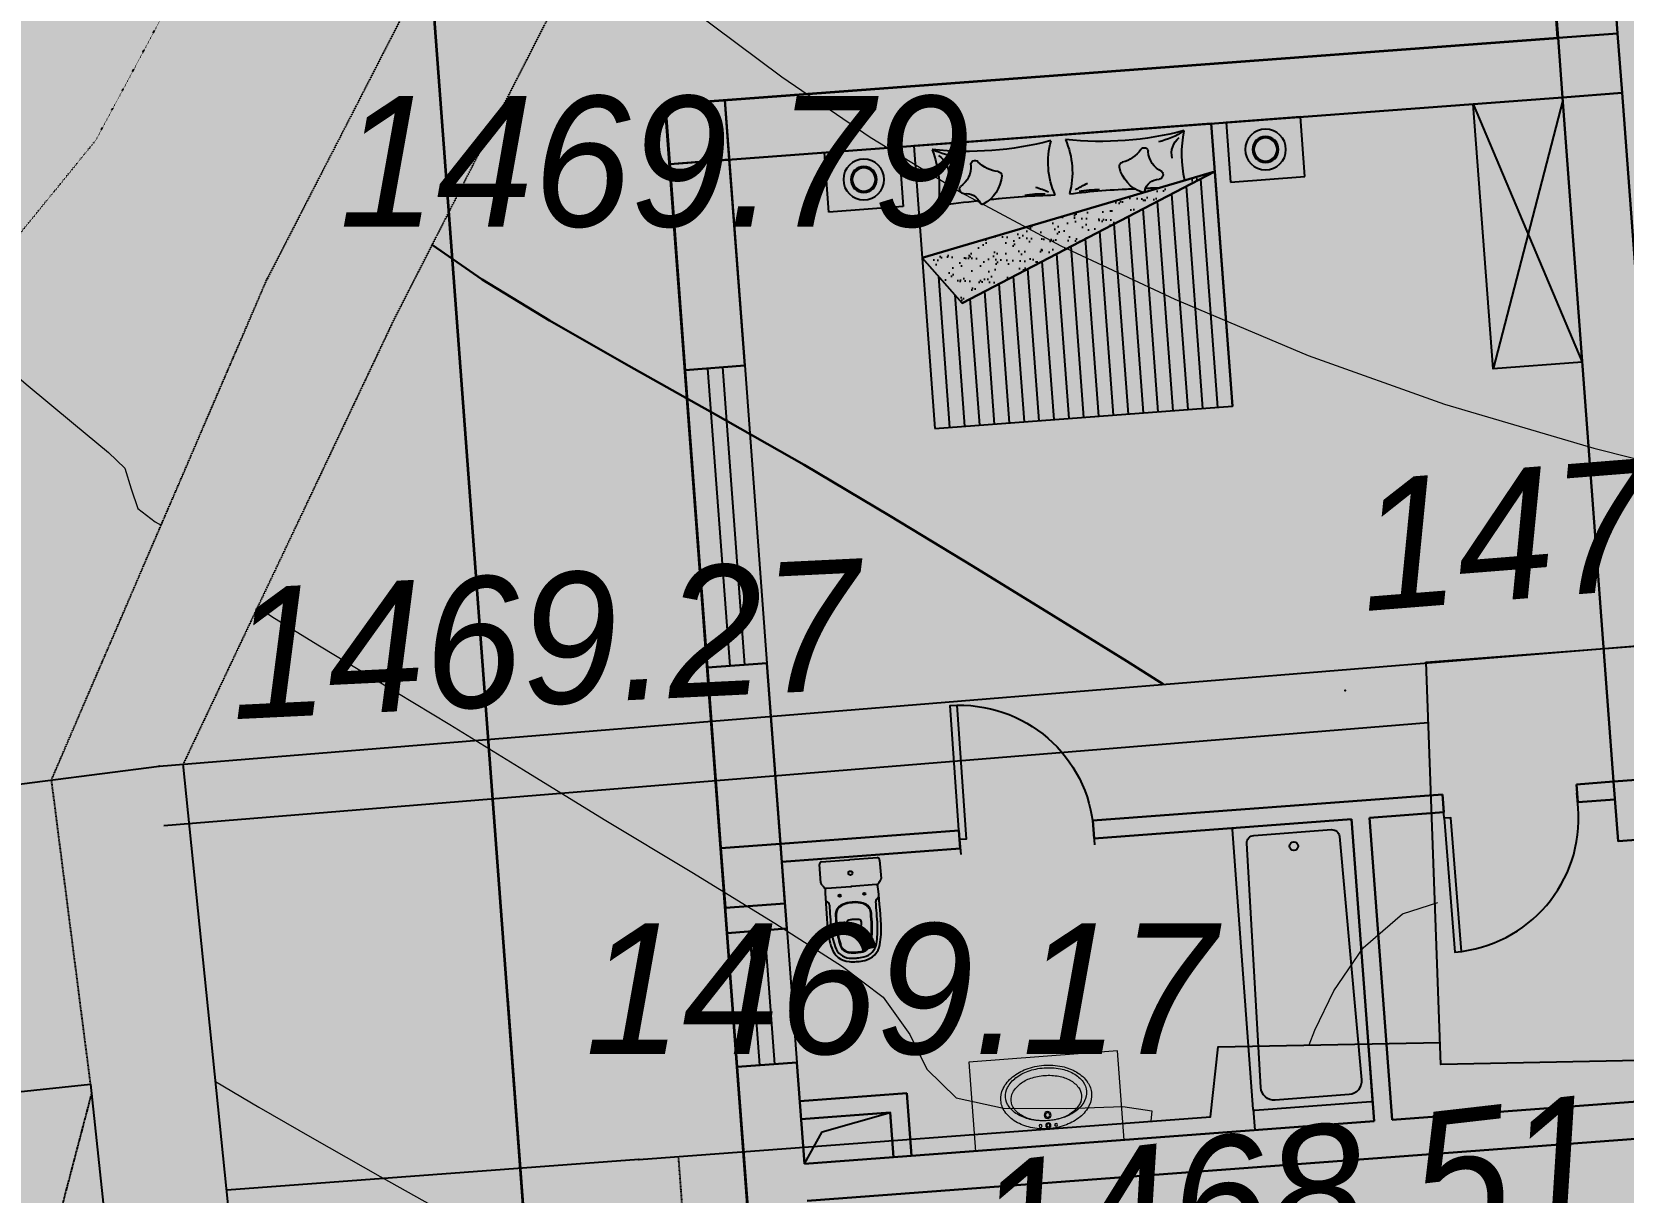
# Model space of a CAD drawing. Header units: millimetres. Extents: x 474337 to 1180020, y 4124662 to 4776603.
# Drawn here: x 732089 to 742755, y 4311157 to 4318936 of the extents above; entities that cross this region are included whole.
import ezdxf

# ---------------------------------------------------------------- set-up
doc = ezdxf.new("R2010")
doc.units = ezdxf.units.MM
doc.header["$PDMODE"] = 32
doc.header["$PDSIZE"] = 0.33
for name, pattern in [('Д_ТРОТ_ТРУБА', [3, 1.5, -1.5]), ('НАВЕС_ОПОРЫ', [3, 2, -1]), ('РА_КОНТУРЫ', [1.5, 0, -1.5])]:
    doc.linetypes.add(name, pattern=pattern)
for name, color, linetype in [('(004) Точки рельефа', 7, 'Continuous'), ('(007) Здания', 7, 'Continuous'), ('(025) Дорога', 7, 'Continuous'), ('(031) Горизонтали', 42, 'Continuous'), ('(035) Откосы', 7, 'Continuous'), ('(037) Контуры', 7, 'Continuous'), ('Furniture', 43, 'Continuous')]:
    doc.layers.add(name, color=color, linetype=linetype)
doc.layers.add('(032) Горизонтали утолщенные', color=32, linetype='Continuous', lineweight=30)
doc.layers.add('_0', color=7, linetype='Continuous', lineweight=25)
doc.styles.add('D-431', font='')
doc.styles.get('D-431').set_extended_font_data('D431', italic=True)
doc.linetypes.add('ПОДПОРНАЯ СТЕНКА', pattern='A,2,["V",Standard,S=1.2,R=0,X=0,Y=-1.2],0.2,["V",Standard,S=0.8,R=0,X=0,Y=-0.8],0.25,["V",Standard,S=0.3,R=0,X=0,Y=-0.3],0.25', length=2.7)

# ---------------------------------------------------------------- blocks, each defined once
blk = doc.blocks.new('bed2')
h = blk.add_hatch()
h.set_pattern_fill('AR-SAND', color=256, scale=0.06, style=0)
h.set_pattern_definition([(37.5, (0, 0), (-0.0037796, 0.115609426), [0, -0.0912, 0, -0.102, 0, -0.0975]), (7.5, (0, 0), (0.1061866, 0.16932876), [0, -0.0492, 0, -0.0822, 0, -0.0315]), (327.5, (-0.0738, 0), (0.18684851, 0.000339543), [0, -0.03, 0, -0.108, 0, -0.141]), (317.5, (-0.0738, 0), (0.1803676, 0.05266053), [0, -0.015, 0, -0.0708, 0, -0.081])])
h.paths.add_polyline_path([(-279.214, 79.686), (-278.969, 80.008), (-280.969, 80.439)])
for p, q in [((-281.569, 80.361), (-281.569, 80.761)), ((-281.569, 80.761), (-281.069, 80.761)), ((-281.069, 80.761), (-281.069, 80.361)), ((-278.869, 80.761), (-278.869, 80.361)), ((-278.369, 80.761), (-278.869, 80.761)), ((-278.369, 80.361), (-278.369, 80.761)), ((-281.069, 80.361), (-281.569, 80.361)), ((-278.869, 80.361), (-278.369, 80.361))]:
    blk.add_line(p, q)
at = {"color": 0, "linetype": 'ByBlock'}
for p, q in [((-278.969, 80.761, -0.4), (-278.969, 78.861, -0.4)), ((-279.214, 79.686, -0.5), (-280.969, 80.439)), ((-280.969, 80.439), (-278.969, 80.008)), ((-280.969, 80.439), (-280.969, 78.861)), ((-280.869, 80.396), (-280.869, 78.861)), ((-280.769, 80.353), (-280.769, 78.861)), ((-280.669, 80.31), (-280.669, 78.861)), ((-280.569, 80.268), (-280.569, 78.861)), ((-280.469, 80.225), (-280.469, 78.861)), ((-280.369, 80.182), (-280.369, 78.861)), ((-280.269, 80.139), (-280.269, 78.861)), ((-280.169, 80.096), (-280.169, 78.861)), ((-280.069, 80.053), (-280.069, 78.861)), ((-279.969, 80.01), (-279.969, 78.861)), ((-278.969, 80.008), (-279.214, 79.686, -0.5)), ((-279.869, 79.967), (-279.869, 78.861)), ((-279.769, 79.924), (-279.769, 78.861)), ((-279.669, 79.881), (-279.669, 78.861)), ((-279.569, 79.838), (-279.569, 78.861)), ((-279.469, 79.796), (-279.469, 78.861)), ((-279.069, 79.876), (-279.069, 78.861)), ((-279.369, 79.753), (-279.369, 78.861)), ((-279.269, 79.71), (-279.269, 78.861)), ((-279.169, 79.745), (-279.169, 78.861)), ((-278.969, 78.861, -0.4), (-280.969, 78.861, -0.4))]:
    blk.add_line(p, q, dxfattribs=at)
blk.add_lwpolyline([(-278.969, 80.008), (-280.969, 80.439), (-279.214, 79.686), (-278.969, 80.008)], close=True)
for centre, radius in [((-281.319, 80.561), 0.137), ((-281.319, 80.561), 0.0874), ((-281.319, 80.561), 0.0774), ((-278.619, 80.561), 0.137), ((-278.619, 80.561), 0.0874), ((-278.619, 80.561), 0.0774)]:
    blk.add_circle(centre, radius)
for centre, radius, start, end in [((-280.386, 82.887, -0.4), 2.196, 259.525, 280.475), ((-281.508, 80.515, -0.4), 0.753, 350.8022, 16.2929), ((-280.527, 81.185, -0.4), 0.526, 240.5975, 261.1793), ((-280.824, 80.572, -0.4), 0.135, 350.7217, 55.7354), ((-279.48, 80.545, -0.4), 0.538, 160.2291, 199.7709), ((-279.49, 82.887, -0.4), 2.196, 259.525, 280.475), ((-280.396, 80.545, -0.4), 0.538, 340.2291, 19.7709), ((-279.349, 81.185, -0.4), 0.526, 278.8207, 299.4025), ((-279.053, 80.572, -0.4), 0.135, 124.2646, 189.2783), ((-278.368, 80.515, -0.4), 0.753, 163.7071, 192.6946), ((-280.692, 80.604, -0.4), 0.158, 299.3034, 0.4936), ((-280.507, 80.606, -0.4), 0.0272, 40.2522, 180.4936), ((-280.313, 80.769, -0.4), 0.226, 220.2522, 259.2576), ((-280.361, 80.52, -0.4), 0.0275, 353.1818, 79.2576), ((-279.515, 80.52, -0.4), 0.0275, 100.7424, 186.8182), ((-279.563, 80.769, -0.4), 0.226, 280.7424, 319.7478), ((-279.369, 80.606, -0.4), 0.0272, 359.5064, 139.7478), ((-279.184, 80.604, -0.4), 0.158, 179.5064, 240.6966), ((-280.59, 80.447, -0.4), 0.0316, 141.2945, 264.0462), ((-280.563, 80.55, -0.4), 0.232, 293.0209, 351.7616), ((-280.393, 79.689, -0.4), 0.787, 62.3856, 69.1397), ((-279.483, 79.689, -0.4), 0.787, 110.8603, 117.6144), ((-279.313, 80.55, -0.4), 0.232, 188.2384, 246.9791), ((-279.286, 80.447, -0.4), 0.0316, 275.9538, 38.7055), ((-280.584, 80.319, -0.4), 0.0963, 15.4046, 95.5925), ((-280.072, 66.951, -0.4), 13.418, 91.8172, 92.2279), ((-280.478, 80.349, -0.4), 0.0135, 197.5153, 294.7447), ((-280.298, 78.635, -0.4), 1.733, 91.419, 94.1998), ((-280.226, 75.181, -0.4), 5.187, 87.3527, 92.1874), ((-280.222, 66.951, -0.4), 13.418, 90.0403, 90.0472), ((-280.126, 79.76, -0.4), 0.619, 83.1662, 95.8487), ((-279.65, 75.181, -0.4), 5.187, 87.8126, 92.6473), ((-279.75, 79.76, -0.4), 0.619, 84.1513, 96.8338), ((-279.654, 66.951, -0.4), 13.418, 89.9528, 89.9597), ((-279.578, 78.635, -0.4), 1.733, 85.8002, 88.581), ((-279.398, 80.349, -0.4), 0.0135, 245.2553, 342.4847), ((-279.292, 80.319, -0.4), 0.0963, 84.4075, 164.5954), ((-279.804, 66.951, -0.4), 13.418, 87.0033, 88.1828)]:
    blk.add_arc(centre, radius, start, end, dxfattribs=at)
for points, invisible_edges in [([(-280.969, 80.761, -0.4), (-280.969, 80.761), (-278.969, 80.761)], 12), ([(-280.969, 80.761, -0.4), (-278.969, 80.761), (-278.969, 80.761, -0.4)], 1), ([(-280.869, 80.661, -0.4), (-280.969, 78.861, -0.4), (-280.969, 80.761, -0.4)], 13), ([(-280.969, 80.761, -0.4), (-278.969, 80.761, -0.4), (-279.069, 80.661, -0.4)], 14)]:
    blk.add_3dface(points, dxfattribs=dict(at, invisible_edges=invisible_edges))
mesh = blk.add_polyface(dxfattribs=at)
corners = [(-280.969, 78.861, -0.4), (-280.969, 78.861), (-280.969, 80.761), (-280.969, 80.761, -0.4)]
mesh.append_faces([[corners[k] for k in face] for face in [(0, 1, 2), (2, 3, 0)]], dxfattribs={"vtx2": -1, "color": 0})
blk = doc.blocks.new('*U127')
for p, q in [((0, 0), (0, -100)), ((-900, 0), (-900, -100))]:
    blk.add_line(p, q)
blk.add_lwpolyline([(0, 0), (0, 900), (-43.75, 900), (-43.75, 0)], close=True)
blk.add_arc((0, 0), 900, 90, 180)
blk = doc.blocks.new('ITYIR6')
at = {"lineweight": 13, "elevation": -59}
blk.add_lwpolyline([(2899772, 225462), (2899772, 224862), (2898772, 224862), (2898772, 225462)], dxfattribs=at)
at = {"lineweight": 13}
for centre, radius in [((2899220, 225325, -59), 9.72), ((2899272, 225255, -59), 23.1), ((2899272, 225325, -59), 17.3), ((2899272, 225325, -59), 10.5), ((2899324, 225325, -59), 9.72), ((2899272, 225255, -59), 14.7)]:
    blk.add_circle(centre, radius, dxfattribs=at)
for centre, radius, start, end in [((2899192, 225090, -59), 237, 124.9793, 149.3739), ((2899241, 225021, -59), 321, 106.1623, 124.9793), ((2899240, 224995, -59), 294, 105.1466, 123.1651), ((2899244, 225032, -59), 258, 104.9001, 122.7157), ((2899272, 224913, -59), 434, 90, 106.1623), ((2899272, 224878, -59), 415, 90, 105.1466), ((2899272, 224926, -59), 367, 90, 104.9001), ((2899272, 224913, -59), 434, 73.8377, 90), ((2899272, 224926, -59), 367, 75.0999, 90), ((2899272, 224878, -59), 415, 74.8534, 90), ((2899300, 225032, -59), 258, 57.2843, 75.0999), ((2899304, 224995, -59), 294, 56.8349, 74.8534), ((2899304, 225021, -59), 321, 55.0207, 73.8377), ((2899352, 225090, -59), 237, 30.6261, 55.0207), ((2899119, 225134, -59), 152, 149.3739, 180), ((2899119, 225115, -59), 119, 147.6324, 180), ((2899192, 225069, -59), 206, 123.1651, 147.6324), ((2899135, 225141, -59), 100, 147.1854, 180), ((2899201, 225099, -59), 178, 122.7157, 147.1854), ((2899343, 225099, -59), 178, 32.8146, 57.2843), ((2899352, 225069, -59), 206, 32.3676, 56.8349), ((2899409, 225141, -59), 100, 0, 32.8146), ((2899425, 225115, -59), 119, 0, 32.3676), ((2899425, 225134, -59), 152, 0, 30.6261), ((2899119, 225134, -59), 152, 180, 210.6261), ((2899119, 225115, -59), 119, 180, 212.3676), ((2899135, 225141, -59), 100, 180, 212.8146), ((2899201, 225183, -59), 178, 212.8146, 237.2843), ((2899343, 225183, -59), 178, 302.7157, 327.1854), ((2899409, 225141, -59), 100, 327.1854, 0), ((2899425, 225115, -59), 119, 327.6324, 0), ((2899425, 225134, -59), 152, 329.3739, 0), ((2899192, 225177, -59), 237, 210.6261, 235.0207), ((2899192, 225162, -59), 206, 212.3676, 236.8349), ((2899241, 225246, -59), 321, 235.0207, 253.8377), ((2899240, 225236, -59), 294, 236.8349, 254.8534), ((2899244, 225250, -59), 258, 237.2843, 255.0999), ((2899272, 225356, -59), 367, 255.0999, 270), ((2899272, 225356, -59), 367, 270, 284.9001), ((2899300, 225250, -59), 258, 284.9001, 302.7157), ((2899304, 225236, -59), 294, 285.1466, 303.1651), ((2899304, 225246, -59), 321, 286.1623, 304.9793), ((2899352, 225162, -59), 206, 303.1651, 327.6324), ((2899352, 225177, -59), 237, 304.9793, 329.3739), ((2899272, 225355, -59), 434, 253.8377, 270), ((2899272, 225353, -59), 415, 254.8534, 270), ((2899272, 225353, -59), 415, 270, 285.1466), ((2899272, 225355, -59), 434, 270, 286.1623)]:
    blk.add_arc(centre, radius, start, end, dxfattribs=at)
blk = doc.blocks.new('*U129')
for p, q in [((0, 0), (0, 100)), ((900, 0), (900, 100))]:
    blk.add_line(p, q)
blk.add_lwpolyline([(0, 0), (0, -900), (43.75, -900), (43.75, 0)], close=True)
blk.add_arc((0, 0), 900, 270, 0)
blk = doc.blocks.new('cu')
at = {"layer": '_0'}
for p, q in [((0, 0), (0, 186)), ((18, 200), (141, 200)), ((180, 164), (180, 0)), ((279, 159), (261, 176)), ((0, -2), (0, 0)), ((180, -2), (180, 0)), ((437, 47), (424, 47)), ((0, -5), (0, -2)), ((0, -191), (0, -5)), ((180, -2), (180, -5)), ((180, -169), (180, -5)), ((437, -52), (424, -52)), ((141, -205), (18, -205)), ((279, -164), (261, -181))]:
    blk.add_line(p, q, dxfattribs=at)
for centre, radius in [((90, -2), 13.5), ((90, -2), 13.5), ((236, 80), 7.5), ((236, -85), 7.5)]:
    blk.add_circle(centre, radius, dxfattribs=at)
for centre, radius, start, end in [((8, 186), 8, 155.2115, 180), ((18, 180), 20, 90, 150.9831), ((141, 181), 19, 34.9372, 90), ((165, 198), 10, 214.9372, 253.7848), ((155, 164), 25, 23.3776, 73.7848), ((383, -5322), 5500, 89.2905, 92.1362), ((155, 164), 25, 360, 23.3776), ((293, 173), 20, 225, 270.9364), ((383, -5322), 5476, 89.2905, 90.9364), ((368, 43), 75, 90.1648, 160.016), ((368, 43), 71, 90.1648, 160.016), ((383, -5322), 5440, 89.2905, 90.1648), ((383, -5322), 5436, 89.2905, 90.1648), ((444, -373), 490, 75.4605, 89.2905), ((444, -373), 486, 75.4605, 89.2905), ((444, -373), 550, 75.4605, 89.2905), ((444, -373), 526, 75.4605, 89.2905), ((549, 30), 110, 8.8162, 75.4605), ((549, 30), 134, 8.8162, 75.4605), ((485, 0), 200, 160.016, 180), ((485, 0), 200, 180, 180.7162), ((485, 0), 196, 160.016, 180), ((485, 0), 196, 180, 180.7308), ((582, 0), 180, 170.2849, 180), ((424, 27), 20, 90, 170.2849), ((437, 0), 47, 0, 90), ((437, 0), 47, 356.9509, 0), ((549, 30), 70, 8.8162, 75.4605), ((549, 30), 74, 8.8162, 75.4605), ((355, 0), 266, 0, 8.8162), ((355, 0), 266, 359.4615, 0), ((355, 0), 270, 0, 8.8162), ((355, 0), 270, 359.4695, 0), ((355, 0), 306, 0, 8.8162), ((355, 0), 306, 359.5319, 0), ((355, 0), 330, 0, 8.8162), ((485, -5), 200, 179.2838, 180), ((485, -5), 200, 180, 199.984), ((485, -5), 196, 179.2692, 180), ((485, -5), 196, 180, 199.984), ((368, -48), 75, 199.984, 269.8352), ((368, -48), 71, 199.984, 269.8352), ((582, 0), 180, 180, 180.7958), ((582, -5), 180, 179.2042, 180), ((582, -5), 180, 180, 189.7151), ((424, -32), 20, 189.7151, 270), ((437, -5), 47, 270, 0), ((444, 368), 486, 270.7095, 284.5395), ((437, -5), 47, 0, 3.0491), ((549, -35), 70, 284.5395, 351.1838), ((549, -35), 74, 284.5395, 351.1838), ((549, -35), 110, 284.5395, 351.1838), ((549, -35), 134, 284.5395, 351.1838), ((355, -5), 266, 351.1838, 0), ((355, -5), 266, 0, 0.5385), ((355, -5), 270, 351.1838, 0), ((355, -5), 270, 0, 0.5305), ((355, -5), 306, 351.1838, 0), ((355, -5), 306, 0, 0.4681), ((355, -5), 330, 351.1838, 0), ((355, 0), 330, 359.5659, 0), ((355, -5), 330, 0, 0.4341), ((8, -191), 8, 180, 204.7885), ((18, -185), 20, 209.0169, 270), ((141, -186), 19, 270, 325.0628), ((165, -203), 10, 106.2152, 145.0628), ((155, -169), 25, 286.2152, 336.6224), ((155, -169), 25, 336.6224, 0), ((383, 5317), 5500, 267.8638, 270.7095), ((293, -178), 20, 89.0636, 135), ((383, 5317), 5476, 269.0636, 270.7095), ((383, 5317), 5436, 269.8352, 270.7095), ((383, 5317), 5440, 269.8352, 270.7095), ((444, 368), 490, 270.7095, 284.5395), ((444, 368), 526, 270.7095, 284.5395), ((444, 368), 550, 270.7095, 284.5395)]:
    blk.add_arc(centre, radius, start, end, dxfattribs=at)
blk = doc.blocks.new('BA7')
for points in [[(18.412, 18.413), (17.632, 18.413, -0.414214), (17.622, 18.423), (17.623, 20.303, -0.414214), (17.633, 20.313), (18.413, 20.313, -0.414214), (18.423, 20.303), (18.422, 18.423, -0.414214)], [(17.683, 18.565), (17.712, 20.204, -0.409035), (17.762, 20.253), (18.284, 20.253, -0.409035), (18.334, 20.204), (18.36, 18.565, -0.419411), (18.27, 18.473), (17.773, 18.473, -0.419411)]]:
    blk.add_lwpolyline(points, format="xyb", close=True)
blk.add_circle((18.024, 20.161), 0.029)
blk.add_point((18.422, 18.413))
blk = doc.blocks.new('ftsriukj')
h = blk.add_hatch(color=256)
h.dxf.hatch_style = 1
h.paths.add_polyline_path([(-8600, 17000), (-9000, 17000), (-9000, 16800), (-8600, 16800)])
h.paths.add_polyline_path([(-8800, 16800), (-9000, 16800), (-9000, 16600), (-8800, 16600)])
h.paths.add_polyline_path([(-8600, 16800), (-8800, 16800), (-8800, 16600), (-8600, 16600)])
h = blk.add_hatch(color=256)
h.dxf.hatch_style = 1
h.paths.add_polyline_path([(-2600, 17000), (-3000, 17000), (-3000, 16800), (-2600, 16800)])
h.paths.add_polyline_path([(-2800, 16800), (-3000, 16800), (-3000, 16600), (-2800, 16600)])
h.paths.add_polyline_path([(-2600, 16800), (-2800, 16800), (-2800, 16600), (-2600, 16600)])
h = blk.add_hatch(color=256)
h.dxf.hatch_style = 1
h.paths.add_polyline_path([(-8600, 12000), (-9000, 12000), (-9000, 11800), (-8600, 11800)])
h.paths.add_polyline_path([(-8800, 11800), (-9000, 11800), (-9000, 11600), (-8800, 11600)])
h.paths.add_polyline_path([(-8600, 11800), (-8800, 11800), (-8800, 11600), (-8600, 11600)])
h = blk.add_hatch(color=256)
h.dxf.hatch_style = 1
h.paths.add_polyline_path([(-2600, 12000), (-3000, 12000), (-3000, 11800), (-2600, 11800)])
h.paths.add_polyline_path([(-2800, 11800), (-3000, 11800), (-3000, 11600), (-2800, 11600)])
h.paths.add_polyline_path([(-2600, 11800), (-2800, 11800), (-2800, 11600), (-2600, 11600)])
at = {"lineweight": 30}
for p, q in [((-3000, 17000), (-3000, 17500)), ((-2600, 17000), (-2600, 17374)), ((-9000, 17000), (-3000, 17000)), ((-9000, 15215), (-9000, 17000)), ((-8600, 15215), (-8600, 17000)), ((-9000, 16600), (-3000, 16600)), ((-8600, 16600), (-8600, 15215)), ((-3000, 16600), (-3000, 12000)), ((-2600, 16600), (-2600, 12000)), ((-8600, 15215), (-9000, 15215)), ((-9000, 11430), (-9000, 13215)), ((-8600, 13215), (-9000, 13215)), ((-8600, 11430), (-8600, 13215)), ((-8600, 13215), (-8600, 12000)), ((-8600, 12000), (-7400, 12000)), ((-7400, 12000), (-7400, 11880)), ((-6500, 12000), (-4150, 12000)), ((-6500, 12000), (-6500, 11880)), ((-4150, 12000), (-4150, 11880)), ((-3250, 12000), (-3000, 12000)), ((-3250, 12000), (-3250, 11880)), ((-8600, 11880), (-7400, 11880)), ((-6500, 11880), (-4770, 11880)), ((-4770, 11880), (-4770, 9850)), ((-4650, 11880), (-4150, 11880)), ((-4650, 11880), (-4650, 9850)), ((-3250, 11880), (-3000, 11880)), ((-8599, 11430), (-9000, 11430)), ((-9000, 4600), (-9000, 10530)), ((-8600, 10530), (-9000, 10530)), ((-8600, 9850), (-8600, 10530)), ((-8600, 10270), (-7880, 10270)), ((-7880, 10270), (-7880, 9850)), ((-8600, 10150), (-8000, 10150)), ((-8000, 10150), (-8000, 9850)), ((-8600, 9850), (-4770, 9850)), ((-4650, 9850), (-3000, 9850)), ((-8600, 9600), (-3000, 9600))]:
    blk.add_line(p, q, dxfattribs=at)
for p, q in [((-9000, 15215), (-9000, 13215)), ((-8850, 15215), (-8850, 13215)), ((-8750, 15215), (-8750, 13215)), ((-8600, 15215), (-8600, 13215)), ((-9000, 11430), (-9000, 10530)), ((-8850, 11430), (-8850, 10530)), ((-8750, 11430), (-8750, 10530)), ((-8599, 11430), (-8599, 10530)), ((-8466, 10055), (-8000, 10150)), ((-8600, 9850), (-8466, 10055)), ((-5572, 9990), (-5572, 9850))]:
    blk.add_line(p, q)
for points in [[(-9000, 17000), (-8600, 17000), (-8600, 16600), (-9000, 16600)], [(-3000, 17000), (-2600, 17000), (-2600, 16600), (-3000, 16600)], [(-9000, 12000), (-8600, 12000), (-8600, 11600), (-9000, 11600)], [(-3000, 12000), (-2600, 12000), (-2600, 11600), (-3000, 11600)]]:
    blk.add_lwpolyline(points, close=True, dxfattribs=at)
for points in [[(-3600, 16600), (-3000, 14820)], [(-3000, 16582), (-3600, 14820)], [(-8600, 9850), (-8600, 10150), (-8000, 10150), (-8000, 9850), (-8600, 9850)]]:
    blk.add_lwpolyline(points)
blk.add_lwpolyline([(-3600, 16600), (-3000, 16600), (-3000, 14820), (-3600, 14820)], close=True)
at = {"yscale": 1000, "zscale": 1000}
for name, p, xscale in [('bed2', (-286330, -64161), -1000), ('BA7', (-23194, -8433), 1000)]:
    blk.add_blockref(name, p, dxfattribs=dict(at, xscale=xscale))
at = {"rotation": 269.9999986392984}
blk.add_blockref('cu', (-8145, 11860), dxfattribs=at)
at = {"color": 1, "xscale": -1, "rotation": 180}
blk.add_blockref('ITYIR6', (-2906222, 235309, 59), dxfattribs=at)
blk.add_blockref('ITYIR6', (-2906222, 235309, 59), dxfattribs=at)
at = {"layer": 'Furniture', "linetype": 'ByBlock', "xscale": -1, "rotation": 179.7649562644417}
blk.add_blockref('*U129', (-7400, 11940), dxfattribs=at)
at = {"layer": 'Furniture', "linetype": 'ByBlock', "rotation": 180.2350437355583}
blk.add_blockref('*U127', (-4150, 11840), dxfattribs=at)

msp = doc.modelspace()

# ---------------------------------------------------------------- hatches: boundary and pattern name
at = {"lineweight": 30, "true_color": 0xababab}
h = msp.add_hatch(color=253, dxfattribs=at)
h.dxf.hatch_style = 1
edge = h.paths.add_edge_path()
edge.add_arc((846630, 4561555), 73175, 338.95055, 346.7582, ccw=False)
edge.add_line((914922, 4535273), (911663, 4528011))
edge.add_arc((846808, 4561435), 72961, 318.90504, 332.73521, ccw=False)
edge.add_arc((899642, 4515568), 3000, 224.5229, 315.8135, ccw=False)
edge.add_line((897503, 4513464), (864463, 4551254))
edge.add_line((864463, 4551254), (860836, 4549325))
edge.add_line((860836, 4549325), (895608, 4509554))
edge.add_arc((893205, 4507758), 3000, -36.0724, 36.7572, ccw=False)
edge.add_line((895629, 4505992), (866171, 4470218))
edge.add_arc((864010, 4472299), 3000, 225.8075, 316.0821, ccw=False)
edge.add_line((861919, 4470148), (818734, 4519541))
edge.add_line((818734, 4519541), (818452, 4519193))
edge.add_line((818452, 4519193), (816394, 4516141))
edge.add_line((816394, 4516141), (860071, 4466185))
edge.add_arc((857596, 4464489), 3000, -32.4344, 34.4299, ccw=False)
edge.add_line((860128, 4462880), (845305, 4444879))
edge.add_arc((842989, 4446786), 3000, 225, 320.5299, ccw=False)
edge.add_line((840868, 4444664), (817571, 4467961))
edge.add_arc((816157, 4466547), 2000, 45, 105.7638)
edge.add_line((815614, 4468472), (810446, 4467013))
edge.add_line((810446, 4467013), (808272, 4474712))
edge.add_line((808272, 4474712), (794799, 4470909))
edge.add_line((794799, 4470909), (796972, 4463210))
edge.add_line((796972, 4463210), (797663, 4464444))
edge.add_line((797663, 4464444), (796033, 4470218))
edge.add_line((796033, 4470218), (807582, 4473478))
edge.add_line((807582, 4473478), (809212, 4467704))
edge.add_line((809212, 4467704), (797663, 4464444))
edge.add_line((797663, 4464444), (796972, 4463210))
edge.add_line((796972, 4463210), (752899, 4450768))
edge.add_line((752899, 4450768), (744213, 4442082))
edge.add_line((744213, 4442082), (810151, 4460695))
edge.add_line((810151, 4460695), (811102, 4457327))
edge.add_line((811102, 4457327), (813027, 4457870))
edge.add_line((813027, 4457870), (812076, 4461239))
edge.add_line((812076, 4461239), (813858, 4461742))
edge.add_arc((814402, 4459817), 2000, 45, 105.7638, ccw=False)
edge.add_line((815816, 4461231), (837447, 4439600))
edge.add_arc((835326, 4437479), 3000, -39.4701, 45, ccw=False)
edge.add_line((837641, 4435572), (825729, 4421106))
edge.add_line((825729, 4421106), (817128, 4418678))
edge.add_line((817128, 4418678), (813751, 4430643))
edge.add_line((813751, 4430643), (813489, 4430465))
edge.add_line((813489, 4430465), (810217, 4429542))
edge.add_line((810217, 4429542), (809782, 4431081))
edge.add_line((809782, 4431081), (794846, 4426865))
edge.add_line((794846, 4426865), (795368, 4425016))
edge.add_arc((793960, 4410569), 14516, 77.9187, 84.4334, ccw=False)
edge.add_line((796998, 4424763), (796697, 4425829))
edge.add_line((796697, 4425829), (809901, 4429556))
edge.add_line((809901, 4429556), (813077, 4418307))
edge.add_arc((813584, 4435582), 17282, 232.8228, 268.3162, ccw=False)
edge.add_arc((793960, 4410569), 14516, 50.7638, 84.4334)
edge.add_line((795368, 4425016), (795349, 4425010))
edge.add_line((795349, 4425010), (795386, 4424877))
edge.add_line((795386, 4424877), (792249, 4423992))
edge.add_line((792249, 4423992), (792241, 4424020))
edge.add_line((792241, 4424020), (788391, 4422934))
edge.add_line((788391, 4422934), (788399, 4422905))
edge.add_line((788399, 4422905), (785262, 4422019))
edge.add_line((785262, 4422019), (785224, 4422153))
edge.add_line((785224, 4422153), (785205, 4422147))
edge.add_arc((793960, 4410569), 14516, 127.0942, 160.7638)
edge.add_arc((764153, 4421628), 17282, 303.2114, 338.7046, ccw=False)
edge.add_line((773619, 4407169), (770443, 4418418))
edge.add_line((770443, 4418418), (783647, 4422145))
edge.add_line((783647, 4422145), (783948, 4421079))
edge.add_arc((793960, 4410569), 14516, 127.0942, 133.6088, ccw=False)
edge.add_line((785205, 4422147), (784683, 4423996))
edge.add_line((784683, 4423996), (760700, 4417226))
edge.add_line((760700, 4417226), (759885, 4420113))
edge.add_line((759885, 4420113), (757961, 4419570))
edge.add_line((757961, 4419570), (756222, 4425729))
edge.add_line((756222, 4425729), (758147, 4426273))
edge.add_line((758147, 4426273), (756625, 4431662))
edge.add_line((756625, 4431662), (754701, 4431119))
edge.add_line((754701, 4431119), (752962, 4437278))
edge.add_line((752962, 4437278), (754887, 4437821))
edge.add_line((754887, 4437821), (754343, 4439746))
edge.add_line((754343, 4439746), (757760, 4440711))
edge.add_line((757760, 4440711), (757040, 4443261))
edge.add_line((757040, 4443261), (762429, 4444782))
edge.add_line((762429, 4444782), (763149, 4442232))
edge.add_line((763149, 4442232), (812472, 4456155))
edge.add_line((812472, 4456155), (813246, 4453412))
edge.add_line((813246, 4453412), (815796, 4454132))
edge.add_line((815796, 4454132), (816557, 4451438))
edge.add_line((816557, 4451438), (816846, 4451519))
edge.add_line((816846, 4451519), (817484, 4449257))
edge.add_line((817484, 4449257), (816570, 4448999))
edge.add_line((816570, 4448999), (818309, 4442840))
edge.add_line((818309, 4442840), (816384, 4442297))
edge.add_line((816384, 4442297), (818829, 4433635))
edge.add_line((818829, 4433635), (813054, 4432005))
edge.add_line((813054, 4432005), (813489, 4430465))
edge.add_line((813489, 4430465), (813751, 4430643))
edge.add_line((813751, 4430643), (822605, 4433142))
edge.add_line((822605, 4433142), (815433, 4458550))
edge.add_line((815433, 4458550), (811102, 4457327))
edge.add_line((811102, 4457327), (764185, 4444083))
edge.add_line((764185, 4444083), (763600, 4446152))
edge.add_line((763600, 4446152), (749983, 4442308))
edge.add_line((749983, 4442308), (757740, 4414832))
edge.add_line((757740, 4414832), (766594, 4417331))
edge.add_line((766594, 4417331), (769971, 4405366))
edge.add_line((769971, 4405366), (755467, 4401266))
edge.add_arc((757861, 4391958), 9611, 104.4217, 160.5835)
edge.add_line((748796, 4395153), (732354, 4346129))
edge.add_arc((729465, 4346937), 3000, 217.13, 344.3655, ccw=False)
edge.add_line((727073, 4345126), (704536, 4370904))
edge.add_line((704536, 4370904), (709806, 4375511))
edge.add_line((709806, 4375511), (707173, 4378522))
edge.add_line((707173, 4378522), (703409, 4375231))
edge.add_line((703409, 4375231), (700484, 4378577))
edge.add_line((700484, 4378577), (694461, 4373311))
edge.add_line((694461, 4373311), (698147, 4369095))
edge.add_line((698147, 4369095), (692877, 4364488))
edge.add_line((692877, 4364488), (695510, 4361477))
edge.add_line((695510, 4361477), (702286, 4367401))
edge.add_line((702286, 4367401), (726650, 4339533))
edge.add_arc((724261, 4337719), 3000, -25.6066, 37.2074, ccw=False)
edge.add_line((726966, 4336422), (703051, 4296775))
edge.add_arc((700608, 4298516), 3000, 284.004, 324.5226, ccw=False)
edge.add_arc((702314, 4289686), 6000, 99.4004, 114.7492)
edge.add_arc((698821, 4297970), 3000, 225.2666, 289.0719, ccw=False)
edge.add_line((696710, 4295839), (659800, 4338056))
edge.add_line((659800, 4338056), (662811, 4340688))
edge.add_line((662811, 4340688), (658354, 4345786))
edge.add_line((658354, 4345786), (652332, 4340521))
edge.add_line((652332, 4340521), (696718, 4289752))
edge.add_arc((694232, 4287990), 3047, -22.6604, 35.3267, ccw=False)
edge.add_line((697044, 4286817), (694123, 4282038))
edge.add_line((694123, 4282038), (683636, 4279308))
edge.add_line((683636, 4279308), (676831, 4275960))
edge.add_line((676831, 4275960), (665093, 4272980))
edge.add_line((665093, 4272980), (665247, 4271892))
edge.add_line((665247, 4271892), (652756, 4270586))
edge.add_line((652756, 4270586), (647043, 4269815))
edge.add_line((647043, 4269815), (646667, 4270703))
edge.add_line((646667, 4270703), (639481, 4269737))
edge.add_line((639481, 4269737), (640340, 4263755))
edge.add_line((640340, 4263755), (648547, 4264617))
edge.add_line((648547, 4264617), (669846, 4269535))
edge.add_line((669846, 4269535), (686295, 4271847))
edge.add_line((686295, 4271847), (694953, 4272300))
edge.add_line((694953, 4272300), (703359, 4278482))
edge.add_arc((704876, 4281071), 3000, 110.7792, 239.6422, ccw=False)
edge.add_arc((702314, 4289686), 6000, 284.4559, 323.9166)
edge.add_arc((709490, 4284259), 3000, 104.1085, 140.8735, ccw=False)
edge.add_line((708759, 4287168), (730309, 4291510))
edge.add_line((730309, 4291510), (737602, 4291510))
edge.add_line((737602, 4291510), (745207, 4292082))
edge.add_line((745207, 4292082), (744853, 4300533))
edge.add_line((744853, 4300533), (748184, 4300782))
edge.add_line((748184, 4300782), (748139, 4301380))
edge.add_line((748139, 4301380), (752527, 4301708))
edge.add_line((752527, 4301708), (752229, 4305697))
edge.add_line((752229, 4305697), (757215, 4306069))
edge.add_line((757215, 4306069), (756161, 4320184))
edge.add_line((756161, 4320184), (753169, 4319961))
edge.add_line((753169, 4319961), (751692, 4319595))
edge.add_line((751692, 4319595), (751785, 4318354))
edge.add_line((751785, 4318354), (754777, 4318577))
edge.add_line((754777, 4318577), (755560, 4308096))
edge.add_line((755560, 4308096), (752566, 4307873))
edge.add_line((752566, 4307873), (752616, 4307230))
edge.add_line((752616, 4307230), (750622, 4307081))
edge.add_line((750622, 4307081), (750920, 4303092))
edge.add_line((750920, 4303092), (746532, 4302764))
edge.add_line((746532, 4302764), (746577, 4302166))
edge.add_line((746577, 4302166), (743984, 4301972))
edge.add_line((743984, 4301972), (743939, 4302570))
edge.add_line((743939, 4302570), (739551, 4302242))
edge.add_line((739551, 4302242), (739253, 4306231))
edge.add_line((739253, 4306231), (737259, 4306082))
edge.add_line((737259, 4306082), (736335, 4318448))
edge.add_line((736335, 4318448), (742318, 4318895))
edge.add_line((742318, 4318895), (742281, 4319394))
edge.add_line((742281, 4319394), (742905, 4320443))
edge.add_line((742905, 4320443), (744899, 4320592))
edge.add_line((744899, 4320592), (745672, 4319647))
edge.add_line((745672, 4319647), (745709, 4319148))
edge.add_line((745709, 4319148), (751692, 4319595))
edge.add_line((751692, 4319595), (753169, 4319961))
edge.add_line((753169, 4319961), (753076, 4321203))
edge.add_line((753076, 4321203), (746725, 4320728))
edge.add_line((746725, 4320728), (745566, 4322146))
edge.add_line((745566, 4322146), (742014, 4321881))
edge.add_line((742014, 4321881), (741079, 4320306))
edge.add_line((741079, 4320306), (734727, 4319832))
edge.add_line((734727, 4319832), (736178, 4300410))
edge.add_line((736178, 4300410), (731830, 4300020))
edge.add_line((731830, 4300020), (732178, 4296180))
edge.add_line((732178, 4296180), (712868, 4292077))
edge.add_arc((712518, 4295056), 3000, 152.4555, 276.6998, ccw=False)
edge.add_line((709858, 4296443), (728947, 4328090))
edge.add_line((728947, 4328090), (737248, 4341852))
edge.add_line((737248, 4341852), (754628, 4393186))
edge.add_arc((757551, 4392511), 3000, 103.3857, 167.0003, ccw=False)
edge.add_line((756856, 4395429), (776555, 4400990))
edge.add_line((776555, 4400990), (778608, 4401569))
edge.add_line((778608, 4401569), (785073, 4403394))
edge.add_arc((793330, 4412799), 12516, 228.7168, 342.8108)
edge.add_line((805287, 4409101), (811751, 4410925))
edge.add_line((811751, 4410925), (813805, 4411505))
edge.add_line((813805, 4411505), (828712, 4415713))
edge.add_arc((829328, 4412777), 3000, 38.6211, 101.8582, ccw=False)
edge.add_line((831672, 4414650), (881499, 4357658))
edge.add_arc((879138, 4355808), 3000, -88.4843, 38.0734, ccw=False)
edge.add_line((879217, 4352809), (891486, 4356908))
edge.add_arc((889489, 4359147), 3000, 217.5619, 311.7461, ccw=False)
edge.add_line((887111, 4357318), (833941, 4418132))
edge.add_arc((836368, 4419896), 3000, 146.8801, 216.0119, ccw=False)
edge.add_line((833855, 4421535), (863339, 4457341))
edge.add_arc((865574, 4455339), 3000, 44.3167, 138.1476, ccw=False)
edge.add_line((867721, 4457435), (923483, 4393654))
edge.add_line((923483, 4393654), (925932, 4396930))
edge.add_line((925932, 4396930), (869568, 4461398))
edge.add_arc((871998, 4463158), 3000, 145.9955, 215.9097, ccw=False)
edge.add_line((869511, 4464836), (899025, 4500676))
edge.add_arc((901198, 4498608), 3000, 44.0403, 136.4148, ccw=False)
edge.add_line((903354, 4500694), (933899, 4465758))
edge.add_arc((931511, 4463941), 3000, 0.9579, 37.2764, ccw=False)
edge.add_line((934511, 4463991), (931120, 4398983))
edge.add_arc((928120, 4398983), 3000, -136.8264, 0, ccw=False)
edge.add_line((925932, 4396930), (923483, 4393654))
edge.add_arc((921083, 4391854), 3000, -38.3059, 36.865, ccw=False)
edge.add_line((923437, 4389995), (891486, 4356908))
edge.add_line((891486, 4356908), (879217, 4352809))
edge.add_line((879217, 4352809), (814888, 4352574))
edge.add_line((814888, 4352574), (813746, 4353711))
edge.add_line((813746, 4353711), (817312, 4357291))
edge.add_line((817312, 4357291), (816782, 4359168))
edge.add_line((816782, 4359168), (812542, 4354911))
edge.add_line((812542, 4354911), (810569, 4356876))
edge.add_line((810569, 4356876), (808967, 4356778))
edge.add_line((808967, 4356778), (813194, 4352568))
edge.add_line((813194, 4352568), (796664, 4352507))
edge.add_arc((796894, 4343510), 9000, 91.4667, 154.1763)
edge.add_line((788793, 4347431), (783940, 4335881))
edge.add_line((783940, 4335881), (772511, 4291780))
edge.add_arc((728781, 4294253), 43799, 325.1348, 356.7639, ccw=False)
edge.add_line((764719, 4269215), (758526, 4257901))
edge.add_line((758526, 4257901), (750513, 4251709))
edge.add_line((750513, 4251709), (749940, 4251152))
edge.add_line((749940, 4251152), (747140, 4251095))
edge.add_line((747140, 4251095), (741078, 4252609))
edge.add_line((741078, 4252609), (738521, 4253544))
edge.add_line((738521, 4253544), (734561, 4255492))
edge.add_line((734561, 4255492), (728743, 4260608))
edge.add_line((728743, 4260608), (731893, 4264483))
edge.add_line((731893, 4264483), (726481, 4268647))
edge.add_line((726481, 4268647), (726181, 4268299))
edge.add_line((726181, 4268299), (714482, 4278402))
edge.add_line((714482, 4278402), (710244, 4275551))
edge.add_line((710244, 4275551), (703359, 4278482))
edge.add_line((703359, 4278482), (694953, 4272300))
edge.add_line((694953, 4272300), (698655, 4271846))
edge.add_line((698655, 4271846), (700577, 4271258))
edge.add_line((700577, 4271258), (705283, 4268756))
edge.add_line((705283, 4268756), (725662, 4253949))
edge.add_line((725662, 4253949), (730039, 4249089))
edge.add_line((730039, 4249089), (733169, 4246730))
edge.add_line((733169, 4246730), (742012, 4244851))
edge.add_line((742012, 4244851), (746646, 4244199))
edge.add_line((746646, 4244199), (747370, 4244225))
edge.add_line((747370, 4244225), (761633, 4255247))
edge.add_line((761633, 4255247), (768126, 4267110))
edge.add_arc((728781, 4294253), 47799, 325.3989, 356.2796)
edge.add_line((776480, 4291151), (787739, 4334598))
edge.add_line((787739, 4334598), (792434, 4345769))
edge.add_arc((796894, 4343510), 5000, 91.8962, 153.1405, ccw=False)
edge.add_line((796729, 4348507), (889261, 4348846))
edge.add_line((889261, 4348846), (934962, 4396171))
edge.add_line((934962, 4396171), (940611, 4503952))
edge.add_arc((933611, 4503957), 7000, 359.9657, 395.1615)
edge.add_line((939334, 4507988), (937696, 4510161))
edge.add_line((937696, 4510161), (941689, 4513170))
edge.add_line((941689, 4513170), (934467, 4522754))
edge.add_line((934467, 4522754), (930474, 4519745))
edge.add_line((930474, 4519745), (926903, 4524484))
edge.add_line((926903, 4524484), (922525, 4523647))
edge.add_line((922525, 4523647), (936092, 4505642))
edge.add_arc((933611, 4503957), 3000, 1.5308, 34.1915, ccw=False)
edge.add_line((936610, 4504037), (935234, 4477793))
edge.add_arc((932269, 4478250), 3000, 224.1493, 351.2398, ccw=False)
edge.add_line((930117, 4476160), (905225, 4504632))
edge.add_arc((907637, 4506416), 3000, 141.5212, 216.4928, ccw=False)
edge.add_line((905288, 4508282), (917989, 4523706))
edge.add_arc((920231, 4521713), 3000, 40.1218, 138.3797, ccw=False)
edge.add_line((922525, 4523647), (926903, 4524484))
edge.add_arc((929486, 4526009), 3000, 136.9754, 210.5573, ccw=False)
edge.add_arc((922275, 4533630), 7500, 311.9949, 332.1855)
edge.add_line((928908, 4530131), (917859, 4544794))
at = {"lineweight": 30}
h = msp.add_hatch(color=74, dxfattribs=at)
h.dxf.hatch_style = 1
edge = h.paths.add_edge_path()
edge.add_line((791143, 4380058), (787513, 4392917))
edge.add_arc((793330, 4412799), 20716, 214.9498, 253.6907, ccw=False)
edge.add_line((776351, 4400932), (756617, 4395362))
edge.add_arc((757551, 4392511), 3000, 108.1418, 155.5912)
edge.add_line((754819, 4393751), (752012, 4385461))
edge.add_line((752012, 4385461), (763424, 4383523))
edge.add_line((763424, 4383523), (762064, 4384467))
edge.add_line((762064, 4384467), (762682, 4388109))
edge.add_line((762682, 4388109), (764278, 4388551))
edge.add_line((764278, 4388551), (780447, 4385806))
edge.add_line((780447, 4385806), (779325, 4379201))
edge.add_line((779325, 4379201), (781297, 4378866))
edge.add_line((781297, 4378866), (780184, 4372310))
edge.add_line((780184, 4372310), (779950, 4370930))
edge.add_line((779950, 4370930), (779372, 4367528))
edge.add_line((779372, 4367528), (775034, 4368265))
edge.add_line((775034, 4368265), (775101, 4368659))
edge.add_line((775101, 4368659), (764016, 4370541))
edge.add_line((764016, 4370541), (765040, 4376569))
edge.add_line((765040, 4376569), (763900, 4377360))
edge.add_line((763900, 4377360), (764234, 4379329))
edge.add_line((764234, 4379329), (750713, 4381624))
edge.add_line((750713, 4381624), (743444, 4360154))
edge.add_line((743444, 4360154), (759008, 4357511))
edge.add_line((759008, 4357511), (757647, 4358455))
edge.add_line((757647, 4358455), (758266, 4362097))
edge.add_line((758266, 4362097), (759862, 4362539))
edge.add_line((759862, 4362539), (776031, 4359794))
edge.add_line((776031, 4359794), (774909, 4353189))
edge.add_line((774909, 4353189), (776881, 4352854))
edge.add_line((776881, 4352854), (775768, 4346298))
edge.add_line((775768, 4346298), (775534, 4344918))
edge.add_line((775534, 4344918), (774956, 4341516))
edge.add_line((774956, 4341516), (770618, 4342253))
edge.add_line((770618, 4342253), (770685, 4342647))
edge.add_line((770685, 4342647), (759600, 4344529))
edge.add_line((759600, 4344529), (760624, 4350557))
edge.add_line((760624, 4350557), (759484, 4351348))
edge.add_line((759484, 4351348), (759818, 4353316))
edge.add_line((759818, 4353316), (742145, 4356317))
edge.add_line((742145, 4356317), (737248, 4341852))
edge.add_line((737248, 4341852), (709858, 4296443))
edge.add_arc((712518, 4295056), 3000, 152.4555, 276.6998)
edge.add_line((712868, 4292077), (732178, 4296180))
edge.add_line((732178, 4296180), (731830, 4300020))
edge.add_line((731830, 4300020), (736178, 4300410))
edge.add_line((736178, 4300410), (734727, 4319832))
edge.add_line((734727, 4319832), (741079, 4320306))
edge.add_line((741079, 4320306), (742014, 4321881))
edge.add_line((742014, 4321881), (745566, 4322146))
edge.add_line((745566, 4322146), (746725, 4320728))
edge.add_line((746725, 4320728), (753076, 4321203))
edge.add_line((753076, 4321203), (753169, 4319961))
edge.add_line((753169, 4319961), (756161, 4320184))
edge.add_line((756161, 4320184), (757215, 4306069))
edge.add_line((757215, 4306069), (752229, 4305697))
edge.add_line((752229, 4305697), (752527, 4301708))
edge.add_line((752527, 4301708), (748139, 4301380))
edge.add_line((748139, 4301380), (748184, 4300782))
edge.add_line((748184, 4300782), (744857, 4300533))
edge.add_line((744857, 4300533), (745208, 4292082))
edge.add_line((745208, 4292082), (746926, 4269947))
edge.add_line((746926, 4269947), (751349, 4269079))
edge.add_line((751349, 4269079), (753119, 4271029))
edge.add_line((753119, 4271029), (753932, 4274133))
edge.add_line((753932, 4274133), (753820, 4274189))
edge.add_line((753820, 4274189), (755767, 4280410))
edge.add_line((755767, 4280410), (762026, 4293875))
edge.add_line((762026, 4293875), (762927, 4294986))
edge.add_line((762927, 4294986), (763792, 4295462))
edge.add_line((763792, 4295462), (764488, 4295429))
edge.add_line((764488, 4295429), (767708, 4293450))
edge.add_line((767708, 4293450), (770598, 4290687))
edge.add_line((770598, 4290687), (770845, 4289929))
edge.add_line((770845, 4289929), (772277, 4289102))
edge.add_line((772277, 4289102), (772511, 4291780))
edge.add_line((772511, 4291780), (779230, 4317708))
edge.add_line((779230, 4317708), (783940, 4335881))
edge.add_line((783940, 4335881), (788793, 4347431))
edge.add_arc((796894, 4343510), 9000, 91.4667, 154.1763, ccw=False)
edge.add_line((796664, 4352507), (798918, 4352515))
edge.add_line((798918, 4352515), (791143, 4380058))
h = msp.add_hatch(color=21, dxfattribs=at)
h.dxf.hatch_style = 1
h.paths.add_polyline_path([(754777, 4318577), (751785, 4318354), (751692, 4319595), (745709, 4319148), (745672, 4319647), (744899, 4320592), (742905, 4320443), (742281, 4319394), (742318, 4318895), (736335, 4318448), (737259, 4306082), (739253, 4306231), (739551, 4302242), (743939, 4302570), (743984, 4301972), (746577, 4302166), (746532, 4302764), (750920, 4303092), (750622, 4307081), (752616, 4307230), (752568, 4307873), (755560, 4308096)])

# ---------------------------------------------------------------- linework, layer by layer
at = {"layer": '(004) Точки рельефа', "linetype": 'ByBlock', "lineweight": -2}
for p in [(733668, 4317283, 1468283), (740891, 4314520, 1468606), (732942, 4314014, 1467764), (736158, 4311376, 1467664)]:
    msp.add_point(p, dxfattribs=at)
at = {"layer": '(007) Здания'}
for points, elevation in [([(744744, 4312078), (741533, 4312014), (741434, 4314710), (744645, 4314955)], 1467514), ([(730984, 4306076), (730390, 4311659), (732483, 4311882), (733077, 4306299)], 1466326)]:
    msp.add_lwpolyline(points, close=True, dxfattribs=dict(at, elevation=elevation))
at = {"layer": '(007) Здания', "linetype": 'НАВЕС_ОПОРЫ', "elevation": 1466326}
msp.add_lwpolyline([(730984, 4306076), (732490, 4311815)], dxfattribs=at)
at = {"layer": '(025) Дорога', "linetype": 'Д_ТРОТ_ТРУБА', "flags": 128}
for points, elevation in [([(740337, 4380079), (735462, 4367117), (735929, 4362442), (739103, 4357271), (740429, 4350164), (743046, 4335593), (738765, 4327203), (733668, 4317283)], 1477538), ([(734501, 4316975), (739539, 4326836), (743961, 4335504), (741380, 4350152), (739973, 4357702), (736795, 4362701), (736272, 4366979), (741123, 4379771)], 1468363), ([(732221, 4313922), (733668, 4317283)], 1466326), ([(734501, 4316975), (733104, 4314028)], 1468363), ([(732483, 4311882), (732221, 4313922)], 1466326), ([(737234, 4300503), (736424, 4311396)], 1466360)]:
    msp.add_lwpolyline(points, dxfattribs=dict(at, elevation=elevation))
at = {"layer": '(025) Дорога', "flags": 128}
for points, elevation in [([(730390, 4311659), (730652, 4312843), (731029, 4313768), (732942, 4314014)], 1466326), ([(733884, 4306385), (733104, 4314028)], 1465961), ([(736158, 4311376), (733396, 4311171)], 1467664)]:
    msp.add_lwpolyline(points, dxfattribs=dict(at, elevation=elevation))
at = {"layer": '(031) Горизонтали', "color": 42, "linetype": 'Continuous', "lineweight": 0}
for points, elevation in [([(735846, 4319607), (735846, 4319607), (736509, 4319088), (737117, 4318634), (737708, 4318230), (738319, 4317858), (738987, 4317501), (739750, 4317143), (740644, 4316766), (741558, 4316439), (742559, 4316144), (743596, 4315883), (744616, 4315659), (745566, 4315473), (746392, 4315327), (747044, 4315222), (747312, 4315184)], 1468990), ([(729587, 4319043), (730145, 4318447), (730636, 4317925), (731037, 4317505), (731324, 4317217), (731689, 4316884), (732051, 4316574), (732369, 4316310), (732603, 4316115), (732712, 4316010), (732754, 4315873), (732800, 4315740), (732915, 4315652), (732956, 4315629)], 1467990), ([(733603, 4315081), (733697, 4315017), (734006, 4314826), (734417, 4314578), (734890, 4314292), (735385, 4313988), (735926, 4313656), (736512, 4313302), (737069, 4312960), (737522, 4312669), (737796, 4312464), (737975, 4312215), (738087, 4311982), (738285, 4311790), (738603, 4311720), (739023, 4311719), (739402, 4311731), (739597, 4311703), (739589, 4311632)], 1467990), ([(740651, 4312144), (740689, 4312242), (740817, 4312506), (741013, 4312794), (741276, 4313022), (741512, 4313100)], 1467990), ([(733321, 4311898), (733610, 4311727), (733967, 4311522), (734424, 4311262), (734890, 4311001), (735274, 4310791), (735485, 4310687), (735673, 4310621), (735860, 4310616), (736047, 4310722), (736301, 4310905), (736455, 4310973)], 1467490)]:
    msp.add_lwpolyline(points, dxfattribs=dict(at, elevation=elevation))
at = {"layer": '(032) Горизонтали утолщенные', "color": 32, "linetype": 'Continuous', "lineweight": 30, "elevation": 1468490}
msp.add_lwpolyline([(734773, 4317508), (734773, 4317508), (735108, 4317275), (735558, 4317001), (736091, 4316696), (736672, 4316370), (737266, 4316032), (737841, 4315692), (738396, 4315353), (738936, 4315021), (739428, 4314716), (739672, 4314562)], dxfattribs=at)
at = {"layer": '(035) Откосы', "ltscale": 0.75, "elevation": 1467764, "flags": 128}
msp.add_lwpolyline([(732942, 4314014), (749625, 4315372)], dxfattribs=at)
at = {"layer": '(035) Откосы', "linetype": 'ПОДПОРНАЯ СТЕНКА', "ltscale": 0.75, "flags": 128}
for points, elevation in [([(732974, 4313616), (741449, 4314306)], 1467764), ([(736158, 4311376), (739990, 4311661), (740040, 4312131), (741530, 4312161)], 1467664)]:
    msp.add_lwpolyline(points, dxfattribs=dict(at, elevation=elevation))
at = {"layer": '(037) Контуры', "linetype": 'РА_КОНТУРЫ', "ltscale": 0.5, "elevation": 1458557, "flags": 128}
msp.add_lwpolyline([(706974, 4379272), (666634, 4349914), (650603, 4344012), (637803, 4335351), (637803, 4335351), (651425, 4327388), (672618, 4323144), (701596, 4320037), (725121, 4309105), (732517, 4318208), (741818, 4335563), (738962, 4354479), (715583, 4372928)], close=True, dxfattribs=at)
at = {"lineweight": 35, "elevation": 1466997}
for points in [[(734727, 4319832), (741079, 4320306), (742014, 4321881), (745566, 4322146), (746725, 4320728), (753076, 4321203), (753169, 4319961), (756161, 4320184), (757215, 4306069), (752229, 4305697), (752527, 4301708), (748139, 4301380), (748184, 4300782), (742600, 4300364), (736217, 4299888)], [(736335, 4318448), (742318, 4318895), (742281, 4319394), (742905, 4320443), (744899, 4320592), (745672, 4319647), (745709, 4319148), (751692, 4319595), (751785, 4318354), (754777, 4318577), (755560, 4308096), (752568, 4307873), (752616, 4307230), (750622, 4307081), (750920, 4303092), (746532, 4302764), (746577, 4302166), (743984, 4301972), (743939, 4302570), (739551, 4302242), (739253, 4306231), (737259, 4306082)]]:
    msp.add_lwpolyline(points, close=True, dxfattribs=at)
at = {"lineweight": 35, "elevation": 1464062}
msp.add_lwpolyline([(732178, 4296180), (731830, 4300020), (736178, 4300410), (735279, 4312453)], dxfattribs=at)

# ---------------------------------------------------------------- block references
at = {"color": 1, "lineweight": 35, "rotation": 4.272414316894844}
msp.add_blockref('ftsriukj', (746577, 4302166, 1466997), dxfattribs=at)

# ---------------------------------------------------------------- texts
at = {"layer": '(004) Точки рельефа', "linetype": 'ByBlock', "char_height": 875, "attachment_point": 4, "style": 'D-431'}
for s, insert, rotation in [('1469.79', (734150, 4318062, 1468283), 0), ('1470.12', (740987, 4315482, 1468606), 4.5331), ('1469.27', (733417, 4314758, 1467764), 2.7673), ('1469.17', (735798, 4312515, 1467664), 0), ('1468.51', (738431, 4310900, 1466997), 6.5316)]:
    msp.add_mtext(s, dxfattribs=dict(at, insert=insert, rotation=rotation))

doc.saveas('drawing.dxf')
